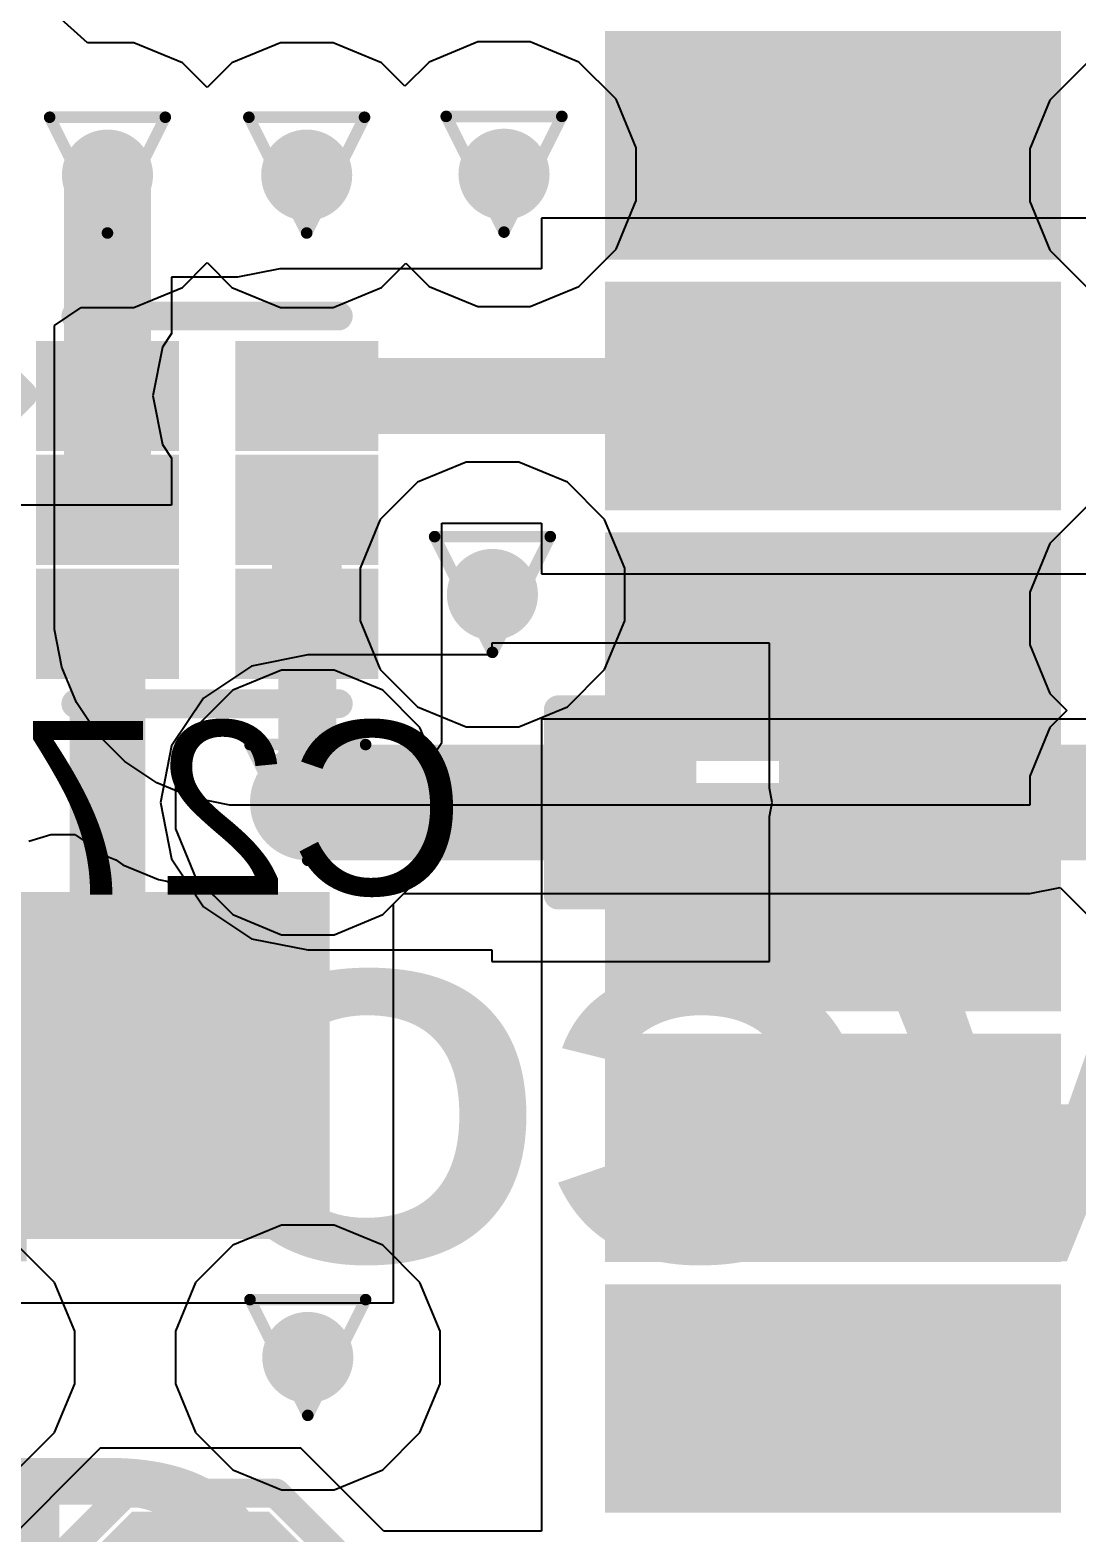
# Model space of a CAD drawing. Header units: inches. Extents: x -5 to 234, y -4 to 104.
# Drawn here: x 6.18 to 10.77, y 22.23 to 28.83 of the extents above; entities that cross this region are included whole.
import ezdxf

# ---------------------------------------------------------------- set-up
doc = ezdxf.new("R2010")
doc.units = ezdxf.units.IN
for name, color, linetype in [('Bottom Layer', 5, 'Continuous'), ('Bottom Overlay', 54, 'Continuous'), ('Bottom Paste', 16, 'Continuous'), ('Bottom Solder', 6, 'Continuous'), ('Drill Drawing', 1, 'Continuous'), ('GND', 16, 'Continuous'), ('POWER', 76, 'Continuous'), ('Top Layer', 1, 'Continuous'), ('Top Overlay', 2, 'Continuous'), ('Top Paste', 8, 'Continuous'), ('Top Solder', 216, 'Continuous'), ('Via Holes', 16, 'Continuous')]:
    doc.layers.add(name, color=color, linetype=linetype)
doc.styles.add('Arial', font='', dxfattribs={"height": 0.2})
doc.styles.add('Arial Black_Bold', font='', dxfattribs={"height": 0.2})
doc.styles.get('Arial').set_extended_font_data('Arial')
doc.styles.get('Arial Black_Bold').set_extended_font_data('Arial Black', bold=True)

# ---------------------------------------------------------------- blocks, each defined once
blk = doc.blocks.new('DFN_6_1_1_6__15')
at = {"layer": 'Top Layer'}
for points in [[(-0.225, 0.64), (-0.225, 0.36), (-0.65, 0.36), (-0.65, 0.64)], [(0.65, 0.64), (0.65, 0.36), (0.225, 0.36), (0.225, 0.64)], [(-0.225, 0.14), (-0.225, -0.14), (-0.65, -0.14), (-0.65, 0.14)], [(0.65, 0.14), (0.65, -0.14), (0.225, -0.14), (0.225, 0.14)], [(-0.225, -0.36), (-0.225, -0.64), (-0.65, -0.64), (-0.65, -0.36)], [(0.65, -0.36), (0.65, -0.64), (0.225, -0.64), (0.225, -0.36)]]:
    blk.add_hatch(color=1, dxfattribs=at).paths.add_polyline_path(points)
at = {"layer": 'Top Paste'}
for points in [[(-0.225, 0.64), (-0.225, 0.36), (-0.65, 0.36), (-0.65, 0.64)], [(0.65, 0.64), (0.65, 0.36), (0.225, 0.36), (0.225, 0.64)], [(-0.225, 0.14), (-0.225, -0.14), (-0.65, -0.14), (-0.65, 0.14)], [(0.65, 0.14), (0.65, -0.14), (0.225, -0.14), (0.225, 0.14)], [(-0.225, -0.36), (-0.225, -0.64), (-0.65, -0.64), (-0.65, -0.36)], [(0.65, -0.36), (0.65, -0.64), (0.225, -0.64), (0.225, -0.36)]]:
    blk.add_hatch(color=8, dxfattribs=at).paths.add_polyline_path(points)
at = {"layer": 'Top Solder'}
for points in [[(-0.1234, 0.7416), (-0.1234, 0.2584), (-0.7516, 0.2584), (-0.7516, 0.7416)], [(0.7516, 0.7416), (0.7516, 0.2584), (0.1234, 0.2584), (0.1234, 0.7416)], [(-0.1234, 0.2416), (-0.1234, -0.2416), (-0.7516, -0.2416), (-0.7516, 0.2416)], [(0.7516, 0.2416), (0.7516, -0.2416), (0.1234, -0.2416), (0.1234, 0.2416)], [(-0.1234, -0.2584), (-0.1234, -0.7416), (-0.7516, -0.7416), (-0.7516, -0.2584)], [(0.7516, -0.2584), (0.7516, -0.7416), (0.1234, -0.7416), (0.1234, -0.2584)]]:
    blk.add_hatch(color=216, dxfattribs=at).paths.add_polyline_path(points)
at = {"layer": 'Top Overlay'}
for points in [[(-0.5762, 0.8508, 0.127, 0.127, 0), (0.5762, 0.8508, 0.127, 0.127, 0)], [(-0.9621, 0.3528, 0.127, 0.127, 0), (-0.9621, 0.6576, 0.127, 0.127, 0)], [(-0.9621, 0.6576, 0.127, 0.127, 0), (-0.8097, 0.5052, 0.127, 0.127, 0)], [(-0.9621, 0.3528, 0.127, 0.127, 0), (-0.8097, 0.5052, 0.127, 0.127, 0)], [(-0.5762, -0.8508, 0.127, 0.127, 0), (0.5762, -0.8508, 0.127, 0.127, 0)]]:
    blk.add_lwpolyline(points, format="xyseb", dxfattribs=at)
for points in [[(-0.6079, 0.8508, 0.0635, 0.0635, 1), (-0.5444, 0.8508, 0.0635, 0.0635, 1)], [(0.5444, 0.8508, 0.0635, 0.0635, 1), (0.6079, 0.8508, 0.0635, 0.0635, 1)], [(-0.9939, 0.6576, 0.0635, 0.0635, 1), (-0.9304, 0.6576, 0.0635, 0.0635, 1)], [(-0.9939, 0.6576, 0.0635, 0.0635, 1), (-0.9304, 0.6576, 0.0635, 0.0635, 1)], [(-0.8415, 0.5052, 0.0635, 0.0635, 1), (-0.778, 0.5052, 0.0635, 0.0635, 1)], [(-0.8415, 0.5052, 0.0635, 0.0635, 1), (-0.778, 0.5052, 0.0635, 0.0635, 1)], [(-0.9939, 0.3528, 0.0635, 0.0635, 1), (-0.9304, 0.3528, 0.0635, 0.0635, 1)], [(-0.9939, 0.3528, 0.0635, 0.0635, 1), (-0.9304, 0.3528, 0.0635, 0.0635, 1)], [(-0.6079, -0.8508, 0.0635, 0.0635, 1), (-0.5444, -0.8508, 0.0635, 0.0635, 1)], [(0.5444, -0.8508, 0.0635, 0.0635, 1), (0.6079, -0.8508, 0.0635, 0.0635, 1)]]:
    blk.add_lwpolyline(points, format="xyseb", close=True, dxfattribs=at)
blk = doc.blocks.new('ATGM336H_6N_74_16')
at = {"layer": 'Top Layer'}
for points in [[(-3.95, 4), (-5.75, 4), (-5.75, 4.8), (-3.95, 4.8)], [(-3.95, 2.9), (-5.75, 2.9), (-5.75, 3.7), (-3.95, 3.7)], [(-3.95, 1.8), (-5.75, 1.8), (-5.75, 2.6), (-3.95, 2.6)], [(-3.95, 0.7), (-5.75, 0.7), (-5.75, 1.5), (-3.95, 1.5)], [(-3.95, -0.4), (-5.75, -0.4), (-5.75, 0.4), (-3.95, 0.4)], [(-3.95, -1.5), (-5.75, -1.5), (-5.75, -0.7), (-3.95, -0.7)]]:
    blk.add_hatch(color=1, dxfattribs=at).paths.add_polyline_path(points)
at = {"layer": 'Top Paste'}
for points in [[(-3.95, 4), (-5.75, 4), (-5.75, 4.8), (-3.95, 4.8)], [(-3.95, 2.9), (-5.75, 2.9), (-5.75, 3.7), (-3.95, 3.7)], [(-3.95, 1.8), (-5.75, 1.8), (-5.75, 2.6), (-3.95, 2.6)], [(-3.95, 0.7), (-5.75, 0.7), (-5.75, 1.5), (-3.95, 1.5)], [(-3.95, -0.4), (-5.75, -0.4), (-5.75, 0.4), (-3.95, 0.4)], [(-3.95, -1.5), (-5.75, -1.5), (-5.75, -0.7), (-3.95, -0.7)]]:
    blk.add_hatch(color=8, dxfattribs=at).paths.add_polyline_path(points)
at = {"layer": 'Top Solder'}
for points in [[(-3.8484, 3.8984), (-5.8516, 3.8984), (-5.8516, 4.9016), (-3.8484, 4.9016)], [(-3.8484, 2.7984), (-5.8516, 2.7984), (-5.8516, 3.8016), (-3.8484, 3.8016)], [(-3.8484, 1.6984), (-5.8516, 1.6984), (-5.8516, 2.7016), (-3.8484, 2.7016)], [(-3.8484, 0.5984), (-5.8516, 0.5984), (-5.8516, 1.6016), (-3.8484, 1.6016)], [(-3.8484, -0.5016), (-5.8516, -0.5016), (-5.8516, 0.5016), (-3.8484, 0.5016)], [(-3.8484, -1.6016), (-5.8516, -1.6016), (-5.8516, -0.5984), (-3.8484, -0.5984)]]:
    blk.add_hatch(color=216, dxfattribs=at).paths.add_polyline_path(points)
blk = doc.blocks.new('T____________0_5___81')
at = {"layer": 'Top Layer'}
blk.add_hatch(color=1, dxfattribs=at).paths.add_polyline_path([(0.25, 0.5), (-0.25, 0.5), (-0.5, 0.25), (-0.5, -0.25), (-0.25, -0.5), (0.25, -0.5), (0.5, -0.25), (0.5, 0.25)])
at = {"layer": 'Top Paste'}
blk.add_hatch(color=8, dxfattribs=at).paths.add_polyline_path([(0.25, 0.5), (-0.25, 0.5), (-0.5, 0.25), (-0.5, -0.25), (-0.25, -0.5), (0.25, -0.5), (0.5, -0.25), (0.5, 0.25)])
at = {"layer": 'Top Solder'}
blk.add_hatch(color=216, dxfattribs=at).paths.add_polyline_path([(0.3008, 0.6016), (-0.3008, 0.6016), (-0.6016, 0.3008), (-0.6016, -0.3008), (-0.3008, -0.6016), (0.3008, -0.6016), (0.6016, -0.3008), (0.6016, 0.3008)])
at = {"layer": 'Top Overlay'}
for points in [[(-0.3355, 0.6795, 0.127, 0.127, 0), (-0.6819, 0.3332, 0.127, 0.127, 0)], [(-0.3355, 0.6795, 0.127, 0.127, 0), (0.3365, 0.6795, 0.127, 0.127, 0)], [(0.3365, 0.6795, 0.127, 0.127, 0), (0.6836, 0.3324, 0.127, 0.127, 0)], [(-0.6819, 0.3332, 0.127, 0.127, 0), (-0.6819, -0.3341, 0.127, 0.127, 0)], [(0.6836, 0.3324, 0.127, 0.127, 0), (0.6836, -0.3298, 0.127, 0.127, 0)], [(-0.6819, -0.3341, 0.127, 0.127, 0), (-0.3374, -0.6786, 0.127, 0.127, 0)], [(0.6836, -0.3298, 0.127, 0.127, 0), (0.3349, -0.6786, 0.127, 0.127, 0)], [(-0.3374, -0.6786, 0.127, 0.127, 0), (0.3349, -0.6786, 0.127, 0.127, 0)]]:
    blk.add_lwpolyline(points, format="xyseb", dxfattribs=at)
for points in [[(-0.3673, 0.6795, 0.0635, 0.0635, 1), (-0.3038, 0.6795, 0.0635, 0.0635, 1)], [(-0.3673, 0.6795, 0.0635, 0.0635, 1), (-0.3038, 0.6795, 0.0635, 0.0635, 1)], [(0.3047, 0.6795, 0.0635, 0.0635, 1), (0.3682, 0.6795, 0.0635, 0.0635, 1)], [(0.3047, 0.6795, 0.0635, 0.0635, 1), (0.3682, 0.6795, 0.0635, 0.0635, 1)], [(-0.7136, 0.3332, 0.0635, 0.0635, 1), (-0.6501, 0.3332, 0.0635, 0.0635, 1)], [(-0.7136, 0.3332, 0.0635, 0.0635, 1), (-0.6501, 0.3332, 0.0635, 0.0635, 1)], [(0.6519, 0.3324, 0.0635, 0.0635, 1), (0.7154, 0.3324, 0.0635, 0.0635, 1)], [(0.6519, 0.3324, 0.0635, 0.0635, 1), (0.7154, 0.3324, 0.0635, 0.0635, 1)], [(-0.7136, -0.3341, 0.0635, 0.0635, 1), (-0.6501, -0.3341, 0.0635, 0.0635, 1)], [(-0.7136, -0.3341, 0.0635, 0.0635, 1), (-0.6501, -0.3341, 0.0635, 0.0635, 1)], [(0.6519, -0.3298, 0.0635, 0.0635, 1), (0.7154, -0.3298, 0.0635, 0.0635, 1)], [(0.6519, -0.3298, 0.0635, 0.0635, 1), (0.7154, -0.3298, 0.0635, 0.0635, 1)], [(-0.3691, -0.6786, 0.0635, 0.0635, 1), (-0.3056, -0.6786, 0.0635, 0.0635, 1)], [(-0.3691, -0.6786, 0.0635, 0.0635, 1), (-0.3056, -0.6786, 0.0635, 0.0635, 1)], [(0.3031, -0.6786, 0.0635, 0.0635, 1), (0.3666, -0.6786, 0.0635, 0.0635, 1)], [(0.3031, -0.6786, 0.0635, 0.0635, 1), (0.3666, -0.6786, 0.0635, 0.0635, 1)]]:
    blk.add_lwpolyline(points, format="xyseb", close=True, dxfattribs=at)
blk = doc.blocks.new('I___0805_92')
at = {"layer": 'Top Layer'}
for points in [[(-1.6, 0.66), (-0.4, 0.66), (-0.4, -0.66), (-1.6, -0.66)], [(0.4, 0.66), (1.6, 0.66), (1.6, -0.66), (0.4, -0.66)]]:
    blk.add_hatch(color=1, dxfattribs=at).paths.add_polyline_path(points)
at = {"layer": 'Top Paste'}
for points in [[(-1.6, 0.66), (-0.4, 0.66), (-0.4, -0.66), (-1.6, -0.66)], [(0.4, 0.66), (1.6, 0.66), (1.6, -0.66), (0.4, -0.66)]]:
    blk.add_hatch(color=8, dxfattribs=at).paths.add_polyline_path(points)
at = {"layer": 'Top Solder'}
for points in [[(-1.7016, 0.7616), (-0.2984, 0.7616), (-0.2984, -0.7616), (-1.7016, -0.7616)], [(0.2984, 0.7616), (1.7016, 0.7616), (1.7016, -0.7616), (0.2984, -0.7616)]]:
    blk.add_hatch(color=216, dxfattribs=at).paths.add_polyline_path(points)
at = {"layer": 'Top Overlay'}
for points in [[(0.254, 0.6858, 0.127, 0.127, 0), (-0.254, 0.6858, 0.127, 0.127, 0)], [(0.254, -0.6858, 0.127, 0.127, 0), (-0.254, -0.6858, 0.127, 0.127, 0)]]:
    blk.add_lwpolyline(points, format="xyseb", dxfattribs=at)
for points in [[(-0.2858, 0.6858, 0.0635, 0.0635, 1), (-0.2223, 0.6858, 0.0635, 0.0635, 1)], [(0.2223, 0.6858, 0.0635, 0.0635, 1), (0.2857, 0.6858, 0.0635, 0.0635, 1)], [(-0.2858, -0.6858, 0.0635, 0.0635, 1), (-0.2223, -0.6858, 0.0635, 0.0635, 1)], [(0.2223, -0.6858, 0.0635, 0.0635, 1), (0.2857, -0.6858, 0.0635, 0.0635, 1)]]:
    blk.add_lwpolyline(points, format="xyseb", close=True, dxfattribs=at)
blk = doc.blocks.new('C___0402_B_131')
at = {"layer": 'Bottom Layer'}
for points in [[(-0.2413, 0.3175), (-0.2413, -0.3175), (-0.6985, -0.3175), (-0.6985, 0.3175)], [(0.6985, 0.3175), (0.6985, -0.3175), (0.2413, -0.3175), (0.2413, 0.3175)]]:
    blk.add_hatch(color=5, dxfattribs=at).paths.add_polyline_path(points)
at = {"layer": 'Bottom Paste'}
for points in [[(-0.2413, 0.3175), (-0.2413, -0.3175), (-0.6985, -0.3175), (-0.6985, 0.3175)], [(0.6985, 0.3175), (0.6985, -0.3175), (0.2413, -0.3175), (0.2413, 0.3175)]]:
    blk.add_hatch(color=16, dxfattribs=at).paths.add_polyline_path(points)
at = {"layer": 'Bottom Solder'}
for points in [[(-0.1813, 0.3775), (-0.1813, -0.3775), (-0.7585, -0.3775), (-0.7585, 0.3775)], [(0.7585, 0.3775), (0.7585, -0.3775), (0.1813, -0.3775), (0.1813, 0.3775)]]:
    blk.add_hatch(color=6, dxfattribs=at).paths.add_polyline_path(points)
at = {"layer": 'Bottom Overlay'}
for points in [[(-0.2794, 0.4064, 0.127, 0.127, 0), (-0.7874, 0.4064, 0.127, 0.127, 0)], [(-0.7874, 0.4064, 0.127, 0.127, 0), (-0.7874, -0.4064, 0.127, 0.127, 0)], [(0.7874, 0.4064, 0.127, 0.127, 0), (0.2794, 0.4064, 0.127, 0.127, 0)], [(0.7874, 0.4064, 0.127, 0.127, 0), (0.7874, -0.4064, 0.127, 0.127, 0)], [(-0.2794, -0.4064, 0.127, 0.127, 0), (-0.7874, -0.4064, 0.127, 0.127, 0)], [(0.7874, -0.4064, 0.127, 0.127, 0), (0.2794, -0.4064, 0.127, 0.127, 0)]]:
    blk.add_lwpolyline(points, format="xyseb", dxfattribs=at)
for points in [[(-0.8191, 0.4064, 0.0635, 0.0635, 1), (-0.7556, 0.4064, 0.0635, 0.0635, 1)], [(-0.8191, 0.4064, 0.0635, 0.0635, 1), (-0.7556, 0.4064, 0.0635, 0.0635, 1)], [(-0.3112, 0.4064, 0.0635, 0.0635, 1), (-0.2477, 0.4064, 0.0635, 0.0635, 1)], [(0.2477, 0.4064, 0.0635, 0.0635, 1), (0.3111, 0.4064, 0.0635, 0.0635, 1)], [(0.7556, 0.4064, 0.0635, 0.0635, 1), (0.8191, 0.4064, 0.0635, 0.0635, 1)], [(0.7556, 0.4064, 0.0635, 0.0635, 1), (0.8191, 0.4064, 0.0635, 0.0635, 1)], [(-0.8191, -0.4064, 0.0635, 0.0635, 1), (-0.7556, -0.4064, 0.0635, 0.0635, 1)], [(-0.8191, -0.4064, 0.0635, 0.0635, 1), (-0.7556, -0.4064, 0.0635, 0.0635, 1)], [(-0.3112, -0.4064, 0.0635, 0.0635, 1), (-0.2477, -0.4064, 0.0635, 0.0635, 1)], [(0.2477, -0.4064, 0.0635, 0.0635, 1), (0.3111, -0.4064, 0.0635, 0.0635, 1)], [(0.7556, -0.4064, 0.0635, 0.0635, 1), (0.8191, -0.4064, 0.0635, 0.0635, 1)], [(0.7556, -0.4064, 0.0635, 0.0635, 1), (0.8191, -0.4064, 0.0635, 0.0635, 1)]]:
    blk.add_lwpolyline(points, format="xyseb", close=True, dxfattribs=at)

msp = doc.modelspace()

# ---------------------------------------------------------------- hatches: boundary and pattern name
at = {"layer": 'Bottom Layer'}
h = msp.add_hatch(color=5, dxfattribs=at)
edge = h.paths.add_edge_path()
edge.add_arc((6.5162, 28.1902), 0.2, 0, 360)
h = msp.add_hatch(color=5, dxfattribs=at)
edge = h.paths.add_edge_path()
edge.add_arc((7.3912, 28.1902), 0.2, 0, 360)
h = msp.add_hatch(color=5, dxfattribs=at)
edge = h.paths.add_edge_path()
edge.add_arc((8.2578, 28.194), 0.2, 0, 360)
h = msp.add_hatch(color=5, dxfattribs=at)
edge = h.paths.add_edge_path()
edge.add_arc((8.207, 26.3496), 0.2, 0, 360)
h = msp.add_hatch(color=5, dxfattribs=at)
edge = h.paths.add_edge_path()
edge.add_arc((7.3961, 25.437), 0.2, 0, 360)
h = msp.add_hatch(color=5, dxfattribs=at)
edge = h.paths.add_edge_path()
edge.add_arc((7.3961, 23.0008), 0.2, 0, 360)
at = {"layer": 'GND'}
h = msp.add_hatch(color=16, dxfattribs=at)
edge = h.paths.add_edge_path()
edge.add_arc((6.5162, 28.1902), 0.2, 0, 360)
h = msp.add_hatch(color=16, dxfattribs=at)
edge = h.paths.add_edge_path()
edge.add_arc((7.3912, 28.1902), 0.2, 0, 360)
h = msp.add_hatch(color=16, dxfattribs=at)
edge = h.paths.add_edge_path()
edge.add_arc((8.2578, 28.194), 0.2, 0, 360)
h = msp.add_hatch(color=16, dxfattribs=at)
edge = h.paths.add_edge_path()
edge.add_arc((8.207, 26.3496), 0.2, 0, 360)
h = msp.add_hatch(color=16, dxfattribs=at)
edge = h.paths.add_edge_path()
edge.add_arc((7.3961, 25.437), 0.2, 0, 360)
h = msp.add_hatch(color=16, dxfattribs=at)
edge = h.paths.add_edge_path()
edge.add_arc((7.3961, 23.0008), 0.2, 0, 360)
at = {"layer": 'POWER'}
h = msp.add_hatch(color=76, dxfattribs=at)
edge = h.paths.add_edge_path()
edge.add_arc((6.5162, 28.1902), 0.2, 0, 360)
h = msp.add_hatch(color=76, dxfattribs=at)
edge = h.paths.add_edge_path()
edge.add_arc((7.3912, 28.1902), 0.2, 0, 360)
h = msp.add_hatch(color=76, dxfattribs=at)
edge = h.paths.add_edge_path()
edge.add_arc((8.2578, 28.194), 0.2, 0, 360)
h = msp.add_hatch(color=76, dxfattribs=at)
edge = h.paths.add_edge_path()
edge.add_arc((8.207, 26.3496), 0.2, 0, 360)
h = msp.add_hatch(color=76, dxfattribs=at)
edge = h.paths.add_edge_path()
edge.add_arc((7.3961, 25.437), 0.2, 0, 360)
h = msp.add_hatch(color=76, dxfattribs=at)
edge = h.paths.add_edge_path()
edge.add_arc((7.3961, 23.0008), 0.2, 0, 360)
at = {"layer": 'Top Layer'}
h = msp.add_hatch(color=1, dxfattribs=at)
edge = h.paths.add_edge_path()
edge.add_arc((6.5162, 28.1902), 0.2, 0, 360)
h = msp.add_hatch(color=1, dxfattribs=at)
edge = h.paths.add_edge_path()
edge.add_arc((7.3912, 28.1902), 0.2, 0, 360)
h = msp.add_hatch(color=1, dxfattribs=at)
edge = h.paths.add_edge_path()
edge.add_arc((8.2578, 28.194), 0.2, 0, 360)
h = msp.add_hatch(color=1, dxfattribs=at)
edge = h.paths.add_edge_path()
edge.add_arc((8.207, 26.3496), 0.2, 0, 360)
h = msp.add_hatch(color=1, dxfattribs=at)
edge = h.paths.add_edge_path()
edge.add_arc((7.3961, 25.437), 0.2, 0, 360)
h = msp.add_hatch(color=1, dxfattribs=at)
edge = h.paths.add_edge_path()
edge.add_arc((7.3961, 23.0008), 0.2, 0, 360)
at = {"layer": 'Via Holes'}
h = msp.add_hatch(color=7, dxfattribs=at)
edge = h.paths.add_edge_path()
edge.add_arc((6.5162, 28.1902), 0.1, 0, 360)
h = msp.add_hatch(color=7, dxfattribs=at)
edge = h.paths.add_edge_path()
edge.add_arc((7.3912, 28.1902), 0.1, 0, 360)
h = msp.add_hatch(color=7, dxfattribs=at)
edge = h.paths.add_edge_path()
edge.add_arc((8.2578, 28.194), 0.1, 0, 360)
h = msp.add_hatch(color=7, dxfattribs=at)
edge = h.paths.add_edge_path()
edge.add_arc((8.207, 26.3496), 0.1, 0, 360)
h = msp.add_hatch(color=7, dxfattribs=at)
edge = h.paths.add_edge_path()
edge.add_arc((7.3961, 25.437), 0.1, 0, 360)
h = msp.add_hatch(color=7, dxfattribs=at)
edge = h.paths.add_edge_path()
edge.add_arc((7.3961, 23.0008), 0.1, 0, 360)

# ---------------------------------------------------------------- linework, layer by layer
at = {"layer": 'Bottom Layer'}
for p, q in [((9.4234, 26.1355), (8.2042, 26.1355)), ((8.2042, 26.1355), (8.2042, 26.0844)), ((9.4234, 25.4996), (9.4234, 26.1355)), ((7.3961, 26.0844), (7.1483, 26.0352)), ((8.2042, 26.0844), (7.3961, 26.0844)), ((7.1483, 26.0352), (6.9383, 25.8948)), ((6.9383, 25.8948), (6.7979, 25.6848)), ((6.7979, 25.6848), (6.7486, 25.437)), ((9.4358, 25.437), (9.4234, 25.4996)), ((6.7486, 25.437), (6.7979, 25.1892)), ((9.4234, 25.3745), (9.4358, 25.437)), ((9.4234, 24.7385), (9.4234, 25.3745)), ((6.7979, 25.1892), (6.9383, 24.9792)), ((6.9383, 24.9792), (7.1483, 24.8388)), ((7.1483, 24.8388), (7.3961, 24.7896)), ((7.3961, 24.7896), (8.2042, 24.7896)), ((8.2042, 24.7896), (8.2042, 24.7385)), ((8.2042, 24.7385), (9.4234, 24.7385))]:
    msp.add_line(p, q, dxfattribs=at)
for points in [[(7.3961, 25.437, 0.508, 0.508, 0), (8.7884, 25.437, 0.508, 0.508, 0)], [(9.8075, 25.437, 0.508, 0.508, 0), (11.1478, 25.437, 0.508, 0.508, 0)]]:
    msp.add_lwpolyline(points, format="xyseb", dxfattribs=at)
for points in [[(7.2691, 25.437, 0.254, 0.254, 1), (7.5231, 25.437, 0.254, 0.254, 1)], [(8.6614, 25.437, 0.254, 0.254, 1), (8.9154, 25.437, 0.254, 0.254, 1)], [(9.6805, 25.437, 0.254, 0.254, 1), (9.9345, 25.437, 0.254, 0.254, 1)]]:
    msp.add_lwpolyline(points, format="xyseb", close=True, dxfattribs=at)
at = {"layer": 'Drill Drawing'}
for points in [[(6.2622, 28.4442, 0.0508, 0.0508, 0), (6.7702, 28.4442, 0.0508, 0.0508, 0)], [(6.2622, 28.4442, 0.0508, 0.0508, 0), (6.5162, 27.9362, 0.0508, 0.0508, 0)], [(6.5162, 27.9362, 0.0508, 0.0508, 0), (6.7702, 28.4442, 0.0508, 0.0508, 0)], [(7.1372, 28.4442, 0.0508, 0.0508, 0), (7.6452, 28.4442, 0.0508, 0.0508, 0)], [(7.1372, 28.4442, 0.0508, 0.0508, 0), (7.3912, 27.9362, 0.0508, 0.0508, 0)], [(7.3912, 27.9362, 0.0508, 0.0508, 0), (7.6452, 28.4442, 0.0508, 0.0508, 0)], [(8.0038, 28.448, 0.0508, 0.0508, 0), (8.5118, 28.448, 0.0508, 0.0508, 0)], [(8.0038, 28.448, 0.0508, 0.0508, 0), (8.2578, 27.94, 0.0508, 0.0508, 0)], [(8.2578, 27.94, 0.0508, 0.0508, 0), (8.5118, 28.448, 0.0508, 0.0508, 0)], [(7.953, 26.6036, 0.0508, 0.0508, 0), (8.461, 26.6036, 0.0508, 0.0508, 0)], [(7.953, 26.6036, 0.0508, 0.0508, 0), (8.207, 26.0956, 0.0508, 0.0508, 0)], [(8.207, 26.0956, 0.0508, 0.0508, 0), (8.461, 26.6036, 0.0508, 0.0508, 0)], [(7.1421, 25.691, 0.0508, 0.0508, 0), (7.6501, 25.691, 0.0508, 0.0508, 0)], [(7.1421, 25.691, 0.0508, 0.0508, 0), (7.3961, 25.183, 0.0508, 0.0508, 0)], [(7.3961, 25.183, 0.0508, 0.0508, 0), (7.6501, 25.691, 0.0508, 0.0508, 0)], [(7.1421, 23.2548, 0.0508, 0.0508, 0), (7.6501, 23.2548, 0.0508, 0.0508, 0)], [(7.1421, 23.2548, 0.0508, 0.0508, 0), (7.3961, 22.7468, 0.0508, 0.0508, 0)], [(7.3961, 22.7468, 0.0508, 0.0508, 0), (7.6501, 23.2548, 0.0508, 0.0508, 0)]]:
    msp.add_lwpolyline(points, format="xyseb", dxfattribs=at)
for points in [[(6.2495, 28.4442, 0.0254, 0.0254, 1), (6.2749, 28.4442, 0.0254, 0.0254, 1)], [(6.2495, 28.4442, 0.0254, 0.0254, 1), (6.2749, 28.4442, 0.0254, 0.0254, 1)], [(6.7575, 28.4442, 0.0254, 0.0254, 1), (6.7829, 28.4442, 0.0254, 0.0254, 1)], [(6.7575, 28.4442, 0.0254, 0.0254, 1), (6.7829, 28.4442, 0.0254, 0.0254, 1)], [(7.1245, 28.4442, 0.0254, 0.0254, 1), (7.1499, 28.4442, 0.0254, 0.0254, 1)], [(7.1245, 28.4442, 0.0254, 0.0254, 1), (7.1499, 28.4442, 0.0254, 0.0254, 1)], [(7.6325, 28.4442, 0.0254, 0.0254, 1), (7.6579, 28.4442, 0.0254, 0.0254, 1)], [(7.6325, 28.4442, 0.0254, 0.0254, 1), (7.6579, 28.4442, 0.0254, 0.0254, 1)], [(7.9911, 28.448, 0.0254, 0.0254, 1), (8.0165, 28.448, 0.0254, 0.0254, 1)], [(7.9911, 28.448, 0.0254, 0.0254, 1), (8.0165, 28.448, 0.0254, 0.0254, 1)], [(8.4991, 28.448, 0.0254, 0.0254, 1), (8.5245, 28.448, 0.0254, 0.0254, 1)], [(8.4991, 28.448, 0.0254, 0.0254, 1), (8.5245, 28.448, 0.0254, 0.0254, 1)], [(6.5035, 27.9362, 0.0254, 0.0254, 1), (6.5289, 27.9362, 0.0254, 0.0254, 1)], [(6.5035, 27.9362, 0.0254, 0.0254, 1), (6.5289, 27.9362, 0.0254, 0.0254, 1)], [(7.3785, 27.9362, 0.0254, 0.0254, 1), (7.4039, 27.9362, 0.0254, 0.0254, 1)], [(7.3785, 27.9362, 0.0254, 0.0254, 1), (7.4039, 27.9362, 0.0254, 0.0254, 1)], [(8.2451, 27.94, 0.0254, 0.0254, 1), (8.2705, 27.94, 0.0254, 0.0254, 1)], [(8.2451, 27.94, 0.0254, 0.0254, 1), (8.2705, 27.94, 0.0254, 0.0254, 1)], [(7.9403, 26.6036, 0.0254, 0.0254, 1), (7.9657, 26.6036, 0.0254, 0.0254, 1)], [(7.9403, 26.6036, 0.0254, 0.0254, 1), (7.9657, 26.6036, 0.0254, 0.0254, 1)], [(8.4483, 26.6036, 0.0254, 0.0254, 1), (8.4737, 26.6036, 0.0254, 0.0254, 1)], [(8.4483, 26.6036, 0.0254, 0.0254, 1), (8.4737, 26.6036, 0.0254, 0.0254, 1)], [(8.1943, 26.0956, 0.0254, 0.0254, 1), (8.2197, 26.0956, 0.0254, 0.0254, 1)], [(8.1943, 26.0956, 0.0254, 0.0254, 1), (8.2197, 26.0956, 0.0254, 0.0254, 1)], [(7.1294, 25.691, 0.0254, 0.0254, 1), (7.1548, 25.691, 0.0254, 0.0254, 1)], [(7.1294, 25.691, 0.0254, 0.0254, 1), (7.1548, 25.691, 0.0254, 0.0254, 1)], [(7.6374, 25.691, 0.0254, 0.0254, 1), (7.6628, 25.691, 0.0254, 0.0254, 1)], [(7.6374, 25.691, 0.0254, 0.0254, 1), (7.6628, 25.691, 0.0254, 0.0254, 1)], [(7.3834, 25.183, 0.0254, 0.0254, 1), (7.4088, 25.183, 0.0254, 0.0254, 1)], [(7.3834, 25.183, 0.0254, 0.0254, 1), (7.4088, 25.183, 0.0254, 0.0254, 1)], [(7.1294, 23.2548, 0.0254, 0.0254, 1), (7.1548, 23.2548, 0.0254, 0.0254, 1)], [(7.1294, 23.2548, 0.0254, 0.0254, 1), (7.1548, 23.2548, 0.0254, 0.0254, 1)], [(7.6374, 23.2548, 0.0254, 0.0254, 1), (7.6628, 23.2548, 0.0254, 0.0254, 1)], [(7.6374, 23.2548, 0.0254, 0.0254, 1), (7.6628, 23.2548, 0.0254, 0.0254, 1)], [(7.3834, 22.7468, 0.0254, 0.0254, 1), (7.4088, 22.7468, 0.0254, 0.0254, 1)], [(7.3834, 22.7468, 0.0254, 0.0254, 1), (7.4088, 22.7468, 0.0254, 0.0254, 1)]]:
    msp.add_lwpolyline(points, format="xyseb", close=True, dxfattribs=at)
at = {"layer": 'GND'}
for p, q in [((7.2805, 26.018), (7.067, 25.9296)), ((7.5116, 26.018), (7.2805, 26.018)), ((7.7252, 25.9296), (7.5116, 26.018)), ((7.067, 25.9296), (6.9035, 25.7661)), ((7.8886, 25.7661), (7.7252, 25.9296)), ((6.9035, 25.7661), (6.8151, 25.5526)), ((7.9771, 25.5526), (7.8886, 25.7661)), ((6.8151, 25.5526), (6.8151, 25.3214)), ((7.9771, 25.3214), (7.9771, 25.5526)), ((6.8151, 25.3214), (6.9035, 25.1079)), ((7.8886, 25.1079), (7.9771, 25.3214)), ((6.9035, 25.1079), (7.067, 24.9445)), ((7.7252, 24.9445), (7.8886, 25.1079)), ((7.067, 24.9445), (7.2805, 24.856)), ((7.5116, 24.856), (7.7252, 24.9445)), ((7.2805, 24.856), (7.5116, 24.856))]:
    msp.add_line(p, q, dxfattribs=at)
at = {"layer": 'POWER'}
for p, q in [((6.4285, 28.7712), (6.2832, 28.9004)), ((6.6318, 28.7712), (6.4285, 28.7712)), ((6.8453, 28.6828), (6.6318, 28.7712)), ((7.2756, 28.7712), (7.0621, 28.6828)), ((7.5068, 28.7712), (7.2756, 28.7712)), ((7.7203, 28.6828), (7.5068, 28.7712)), ((8.1422, 28.775), (7.9287, 28.6866)), ((8.3734, 28.775), (8.1422, 28.775)), ((8.5869, 28.6866), (8.3734, 28.775)), ((6.9537, 28.5744), (6.8453, 28.6828)), ((7.0621, 28.6828), (6.9537, 28.5744)), ((7.8226, 28.5805), (7.7203, 28.6828)), ((7.9287, 28.6866), (7.8226, 28.5805)), ((8.7503, 28.5231), (8.5869, 28.6866)), ((10.8187, 28.6828), (10.6553, 28.5193)), ((8.8388, 28.3096), (8.7503, 28.5231)), ((10.6553, 28.5193), (10.5668, 28.3058)), ((8.8388, 28.0784), (8.8388, 28.3096)), ((10.5668, 28.3058), (10.5668, 28.0746)), ((8.7503, 27.8649), (8.8388, 28.0784)), ((10.5668, 28.0746), (10.6553, 27.8611)), ((8.5869, 27.7015), (8.7503, 27.8649)), ((10.6553, 27.8611), (10.8187, 27.6977)), ((6.8453, 27.6977), (6.9537, 27.806)), ((6.9537, 27.806), (7.0621, 27.6977)), ((7.7203, 27.6977), (7.8264, 27.8038)), ((7.8264, 27.8038), (7.9287, 27.7015)), ((6.6318, 27.6092), (6.8453, 27.6977)), ((7.0621, 27.6977), (7.2756, 27.6092)), ((7.5068, 27.6092), (7.7203, 27.6977)), ((7.9287, 27.7015), (8.1422, 27.613)), ((8.3734, 27.613), (8.5869, 27.7015)), ((6.2832, 27.5307), (6.4007, 27.6092)), ((6.4007, 27.6092), (6.6318, 27.6092)), ((7.2756, 27.6092), (7.5068, 27.6092)), ((8.1422, 27.613), (8.3734, 27.613)), ((6.2832, 26.2796), (6.2832, 27.5307)), ((8.0914, 26.9306), (7.8779, 26.8422)), ((8.3226, 26.9306), (8.0914, 26.9306)), ((8.5361, 26.8422), (8.3226, 26.9306)), ((7.8779, 26.8422), (7.7145, 26.6787)), ((8.6995, 26.6787), (8.5361, 26.8422)), ((10.8187, 26.7368), (10.6553, 26.5733)), ((7.7145, 26.6787), (7.626, 26.4652)), ((8.788, 26.4652), (8.6995, 26.6787)), ((10.6553, 26.5733), (10.5668, 26.3598)), ((7.626, 26.4652), (7.626, 26.234)), ((8.788, 26.234), (8.788, 26.4652)), ((10.5668, 26.3598), (10.5668, 26.1286)), ((6.2832, 26.1955), (6.2832, 26.2796)), ((6.316, 26.0304), (6.2832, 26.1955)), ((7.626, 26.234), (7.7145, 26.0205)), ((8.6995, 26.0205), (8.788, 26.234)), ((10.5668, 26.1286), (10.6553, 25.9151)), ((6.3804, 25.875), (6.316, 26.0304)), ((7.7145, 26.0205), (7.8779, 25.8571)), ((8.5361, 25.8571), (8.6995, 26.0205)), ((6.4739, 25.7351), (6.3804, 25.875)), ((7.8779, 25.8571), (8.0914, 25.7686)), ((8.3226, 25.7686), (8.5361, 25.8571)), ((10.6553, 25.9151), (10.7297, 25.8406)), ((10.7297, 25.8406), (10.6553, 25.7661)), ((6.5929, 25.6161), (6.4739, 25.7351)), ((8.0914, 25.7686), (8.3226, 25.7686)), ((10.6553, 25.7661), (10.5668, 25.5526)), ((6.7328, 25.5226), (6.5929, 25.6161)), ((10.5668, 25.5526), (10.5668, 25.4254)), ((6.8882, 25.4582), (6.7328, 25.5226)), ((7.0533, 25.4254), (6.8882, 25.4582)), ((7.1374, 25.4254), (7.0533, 25.4254)), ((10.5668, 25.4254), (7.1374, 25.4254)), ((6.1702, 25.2673), (6.2678, 25.296)), ((6.2678, 25.296), (6.3744, 25.2957)), ((6.3744, 25.2957), (6.377, 25.2931)), ((6.377, 25.2931), (6.5169, 25.1996)), ((6.5169, 25.1996), (6.5523, 25.185)), ((6.5523, 25.185), (6.5841, 25.1637)), ((6.5841, 25.1637), (6.7396, 25.0993)), ((6.7396, 25.0993), (6.7771, 25.0919)), ((6.7771, 25.0919), (6.8125, 25.0772)), ((6.8125, 25.0772), (6.9644, 25.047)), ((6.9644, 25.047), (7.067, 24.9445)), ((7.7252, 24.9445), (7.8177, 25.0369)), ((7.8177, 25.0369), (10.5668, 25.0369)), ((10.5668, 25.0369), (10.6998, 25.0634)), ((10.6998, 25.0634), (10.8187, 24.9445)), ((7.067, 24.9445), (7.2805, 24.856)), ((7.5116, 24.856), (7.7252, 24.9445)), ((7.2805, 24.856), (7.5116, 24.856)), ((7.2805, 23.5818), (7.067, 23.4933)), ((7.5116, 23.5818), (7.2805, 23.5818)), ((7.7252, 23.4933), (7.5116, 23.5818)), ((6.2837, 23.3299), (6.1203, 23.4933)), ((7.067, 23.4933), (6.9035, 23.3299)), ((7.8886, 23.3299), (7.7252, 23.4933)), ((6.3722, 23.1164), (6.2837, 23.3299)), ((6.9035, 23.3299), (6.8151, 23.1164)), ((7.9771, 23.1164), (7.8886, 23.3299)), ((6.3722, 22.8852), (6.3722, 23.1164)), ((6.8151, 23.1164), (6.8151, 22.8852)), ((7.9771, 22.8852), (7.9771, 23.1164)), ((6.2837, 22.6717), (6.3722, 22.8852)), ((6.8151, 22.8852), (6.9035, 22.6717)), ((7.8886, 22.6717), (7.9771, 22.8852)), ((6.1203, 22.5082), (6.2837, 22.6717)), ((6.9035, 22.6717), (7.067, 22.5082)), ((7.7252, 22.5082), (7.8886, 22.6717)), ((7.067, 22.5082), (7.2805, 22.4198)), ((7.5116, 22.4198), (7.7252, 22.5082)), ((7.2805, 22.4198), (7.5116, 22.4198))]:
    msp.add_line(p, q, dxfattribs=at)
at = {"layer": 'Top Layer'}
for p, q in [((10.9838, 28.002), (8.4218, 28.002)), ((8.4218, 28.002), (8.4218, 27.779)), ((7.273, 27.779), (7.0869, 27.742)), ((8.4218, 27.779), (7.273, 27.779)), ((7.0869, 27.742), (6.7977, 27.742)), ((6.7977, 27.742), (6.7977, 27.4947)), ((6.7977, 27.4947), (6.7575, 27.4346)), ((6.7575, 27.4346), (6.715, 27.221)), ((6.715, 27.221), (6.7575, 27.0075)), ((6.7575, 27.0075), (6.7977, 26.9473)), ((6.7977, 26.9473), (6.7977, 26.742)), ((6.7977, 26.742), (5.9227, 26.742)), ((7.9847, 25.7), (7.9847, 26.663)), ((7.9847, 26.663), (8.4218, 26.663)), ((8.4218, 26.663), (8.4218, 26.44)), ((8.4218, 26.44), (10.9838, 26.44)), ((10.9838, 25.802), (8.4218, 25.802)), ((8.4218, 25.802), (8.4218, 24.24)), ((7.9423, 25.6365), (7.9847, 25.7)), ((7.9847, 25.7), (7.9847, 25.7)), ((7.9771, 25.5526), (7.9423, 25.6365)), ((7.9771, 25.3214), (7.9771, 25.5526)), ((7.8886, 25.1079), (7.9771, 25.3214)), ((7.7722, 24.9915), (7.8886, 25.1079)), ((7.7722, 23.2411), (7.7722, 24.9915)), ((8.4218, 24.24), (8.4218, 23.14)), ((5.95, 23.2411), (7.7722, 23.2411)), ((8.4218, 23.14), (8.4218, 22.239)), ((6.4846, 22.6033), (6.0441, 22.1628)), ((7.3656, 22.6033), (6.4846, 22.6033)), ((7.7299, 22.239), (7.3656, 22.6033)), ((8.4218, 22.239), (7.7299, 22.239))]:
    msp.add_line(p, q, dxfattribs=at)
for points in [[(6.5162, 27.221, 0.381, 0.381, 0), (6.5162, 28.1902, 0.381, 0.381, 0)], [(6.5162, 26.7998, 0.381, 0.381, 0), (6.5162, 27.221, 0.381, 0.381, 0)], [(7.273, 27.221, 0.3326, 0.3326, 0), (7.3912, 27.221, 0.3326, 0.3326, 0)], [(7.3912, 27.221, 0.3326, 0.3326, 0), (9.7028, 27.221, 0.3326, 0.3326, 0)], [(7.3918, 26.2216, 0.3048, 0.3048, 0), (7.3918, 26.6959, 0.3048, 0.3048, 0)], [(6.5162, 24.5571, 0.3326, 0.3326, 0), (6.5162, 26.1794, 0.3326, 0.3326, 0)], [(7.3942, 25.4389, 0.254, 0.254, 0), (7.3942, 26.221, 0.254, 0.254, 0)], [(6.7912, 24.2821, 0.3326, 0.3326, -0.414214), (6.5162, 24.5571, 0.3326, 0.3326, 0)], [(9.7028, 23.921, 0.381, 0.381, 0), (13.716, 23.921, 0.381, 0.381, 0)]]:
    msp.add_lwpolyline(points, format="xyseb", dxfattribs=at)
for points in [[(6.421, 28.1902, 0.1905, 0.1905, 1), (6.6115, 28.1902, 0.1905, 0.1905, 1)], [(6.421, 27.221, 0.1905, 0.1905, 1), (6.6115, 27.221, 0.1905, 0.1905, 1)], [(6.421, 27.221, 0.1905, 0.1905, 1), (6.6115, 27.221, 0.1905, 0.1905, 1)], [(7.1899, 27.221, 0.1663, 0.1663, 1), (7.3562, 27.221, 0.1663, 0.1663, 1)], [(7.308, 27.221, 0.1663, 0.1663, 1), (7.4744, 27.221, 0.1663, 0.1663, 1)], [(7.308, 27.221, 0.1663, 0.1663, 1), (7.4744, 27.221, 0.1663, 0.1663, 1)], [(9.6196, 27.221, 0.1663, 0.1663, 1), (9.786, 27.221, 0.1663, 0.1663, 1)], [(6.421, 26.7998, 0.1905, 0.1905, 1), (6.6115, 26.7998, 0.1905, 0.1905, 1)], [(7.3156, 26.6959, 0.1524, 0.1524, 1), (7.468, 26.6959, 0.1524, 0.1524, 1)], [(6.4331, 26.1794, 0.1663, 0.1663, 1), (6.5994, 26.1794, 0.1663, 0.1663, 1)], [(7.3156, 26.2216, 0.1524, 0.1524, 1), (7.468, 26.2216, 0.1524, 0.1524, 1)], [(7.3307, 26.221, 0.127, 0.127, 1), (7.4577, 26.221, 0.127, 0.127, 1)], [(7.3307, 25.4389, 0.127, 0.127, 1), (7.4577, 25.4389, 0.127, 0.127, 1)], [(6.4331, 24.5571, 0.1663, 0.1663, 1), (6.5994, 24.5571, 0.1663, 0.1663, 1)], [(6.4331, 24.5571, 0.1663, 0.1663, 1), (6.5994, 24.5571, 0.1663, 0.1663, 1)], [(6.708, 24.2821, 0.1663, 0.1663, 1), (6.8744, 24.2821, 0.1663, 0.1663, 1)], [(9.6075, 23.921, 0.1905, 0.1905, 1), (9.798, 23.921, 0.1905, 0.1905, 1)]]:
    msp.add_lwpolyline(points, format="xyseb", close=True, dxfattribs=at)

# ---------------------------------------------------------------- block references
for name, p in [('ATGM336H_6N_74_16', (14.5528, 23.921)), ('DFN_6_1_1_6__15', (6.9537, 26.721))]:
    msp.add_blockref(name, p)
for name, p, rotation in [('C___0402_B_131', (9.2837, 25.437), 180), ('I___0805_92', (5.7912, 24.2821), 180), ('T____________0_5___81', (6.9251, 21.7223), 90)]:
    msp.add_blockref(name, p, dxfattribs=dict(rotation=rotation))

# ---------------------------------------------------------------- texts
at = {"layer": 'Bottom Overlay', "text_generation_flag": 2}
for s, height, style, p in [('C27', 0.762, 'Arial', (8.088, 25.0318)), ('VCC-RF', 1.27, 'Arial Black_Bold', (11.2602, 23.4229))]:
    msp.add_text(s, height=height, dxfattribs=dict(at, style=style)).set_placement(p)
at = {"layer": 'Top Overlay', "style": 'Arial Black_Bold'}
msp.add_text('RXD', height=1.27, dxfattribs=at).set_placement((3.0561, 21.2903))

doc.saveas('drawing.dxf')
